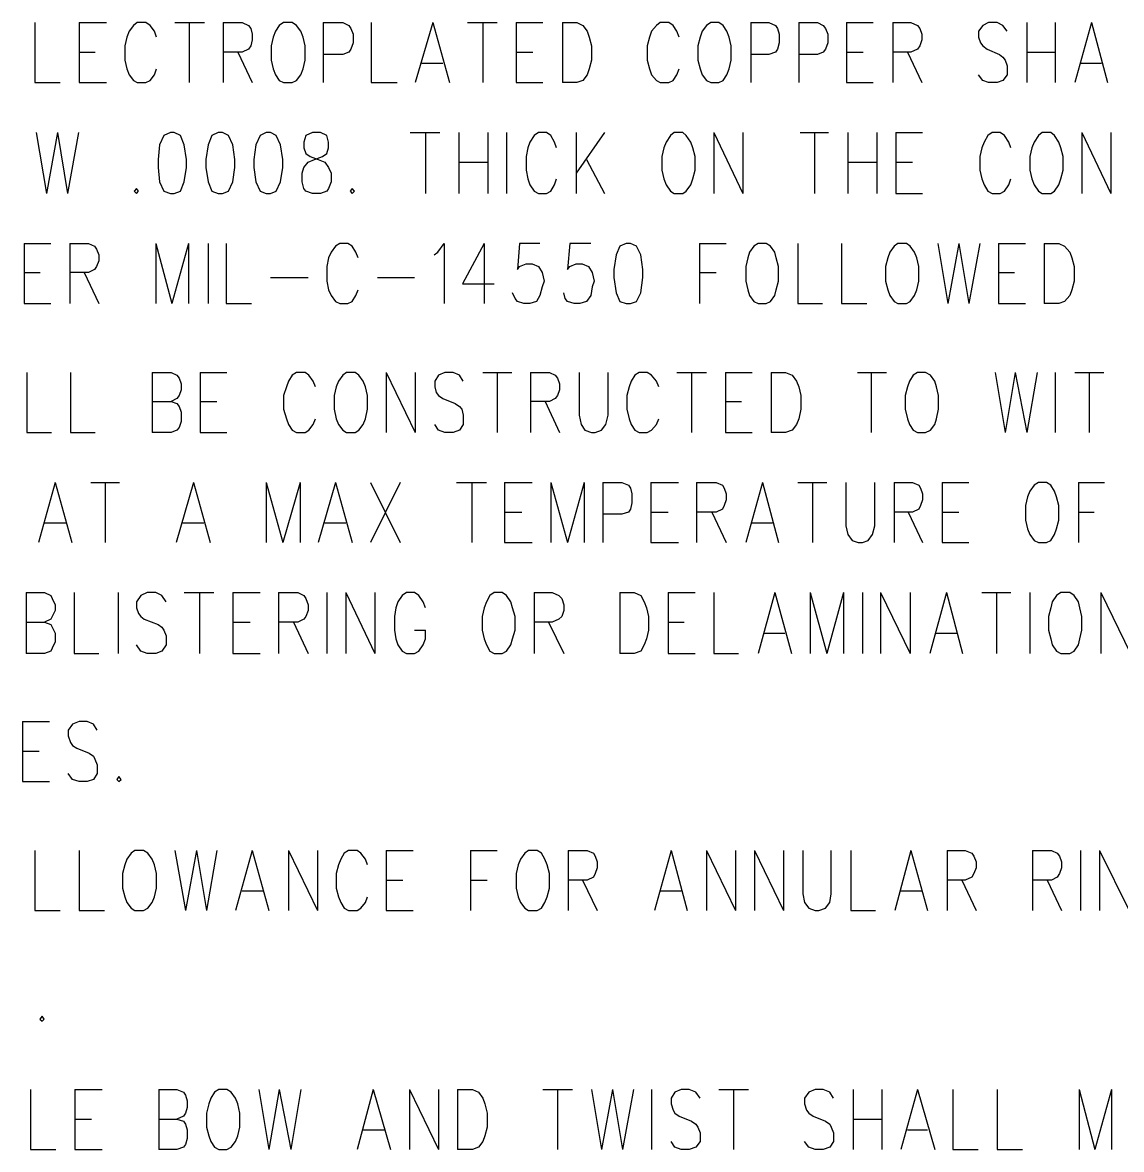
# Model space of a CAD drawing. Extents: x 0 to 19.9, y 0 to 15.
# Drawn here: x 16.245 to 17.738, y 9.985 to 11.516 of the extents above; entities that cross this region are included whole.
import ezdxf

# ---------------------------------------------------------------- set-up
doc = ezdxf.new("R2010")
doc.units = 0
doc.header["$MEASUREMENT"] = 0
doc.layers.add('10', color=7, linetype='CONTINUOUS')

msp = doc.modelspace()

# ---------------------------------------------------------------- linework, layer by layer
at = {"layer": '10'}
for points in [[(16.2623, 11.516), (16.2623, 11.4343), (16.2967, 11.4343)], [(16.3223, 11.516), (16.3223, 11.4343)], [(16.3223, 11.516), (16.3597, 11.516)], [(16.4276, 11.4963), (16.4247, 11.5042), (16.4188, 11.5121), (16.4129, 11.516), (16.4011, 11.516), (16.3961, 11.5121), (16.3902, 11.5042), (16.3873, 11.4963), (16.3843, 11.4845), (16.3843, 11.4648), (16.3873, 11.453), (16.3902, 11.4451), (16.3961, 11.4373), (16.4011, 11.4343), (16.4129, 11.4343), (16.4188, 11.4373), (16.4247, 11.4451), (16.4276, 11.453)], [(16.4522, 11.516), (16.4926, 11.516)], [(16.4719, 11.516), (16.4719, 11.4343)], [(16.5182, 11.516), (16.5182, 11.4343)], [(16.5182, 11.516), (16.5438, 11.516), (16.5526, 11.5121), (16.5556, 11.5081), (16.5576, 11.5003), (16.5576, 11.4924), (16.5556, 11.4845), (16.5526, 11.4796), (16.5438, 11.4757), (16.5182, 11.4757)], [(16.5999, 11.516), (16.594, 11.5121), (16.5891, 11.5042), (16.5861, 11.4963), (16.5831, 11.4845), (16.5831, 11.4648), (16.5861, 11.453), (16.5891, 11.4451), (16.594, 11.4373), (16.5999, 11.4343), (16.6117, 11.4343), (16.6176, 11.4373), (16.6235, 11.4451), (16.6265, 11.453), (16.6294, 11.4648), (16.6294, 11.4845), (16.6265, 11.4963), (16.6235, 11.5042), (16.6176, 11.5121), (16.6117, 11.516), (16.5999, 11.516)], [(16.654, 11.516), (16.654, 11.4343)], [(16.654, 11.516), (16.6806, 11.516), (16.6885, 11.5121), (16.6914, 11.5081), (16.6944, 11.5003), (16.6944, 11.4885), (16.6914, 11.4796), (16.6885, 11.4757), (16.6806, 11.4727), (16.654, 11.4727)], [(16.719, 11.516), (16.719, 11.4343), (16.7544, 11.4343)], [(16.8026, 11.516), (16.779, 11.4343)], [(16.8026, 11.516), (16.8253, 11.4343)], [(16.8499, 11.516), (16.8902, 11.516)], [(16.8705, 11.516), (16.8705, 11.4343)], [(16.9158, 11.516), (16.9158, 11.4343)], [(16.9158, 11.516), (16.9522, 11.516)], [(16.9788, 11.516), (16.9788, 11.4343)], [(16.9788, 11.516), (16.9985, 11.516), (17.0064, 11.5121), (17.0123, 11.5042), (17.0152, 11.4963), (17.0182, 11.4845), (17.0182, 11.4648), (17.0152, 11.453), (17.0123, 11.4451), (17.0064, 11.4373), (16.9985, 11.4343), (16.9788, 11.4343)], [(17.1373, 11.4963), (17.1343, 11.5042), (17.1294, 11.5121), (17.1235, 11.516), (17.1117, 11.516), (17.1068, 11.5121), (17.0999, 11.5042), (17.0969, 11.4963), (17.094, 11.4845), (17.094, 11.4648), (17.0969, 11.453), (17.0999, 11.4451), (17.1068, 11.4373), (17.1117, 11.4343), (17.1235, 11.4343), (17.1294, 11.4373), (17.1343, 11.4451), (17.1373, 11.453)], [(17.1806, 11.516), (17.1747, 11.5121), (17.1688, 11.5042), (17.1658, 11.4963), (17.1629, 11.4845), (17.1629, 11.4648), (17.1658, 11.453), (17.1688, 11.4451), (17.1747, 11.4373), (17.1806, 11.4343), (17.1914, 11.4343), (17.1973, 11.4373), (17.2022, 11.4451), (17.2052, 11.453), (17.2081, 11.4648), (17.2081, 11.4845), (17.2052, 11.4963), (17.2022, 11.5042), (17.1973, 11.5121), (17.1914, 11.516), (17.1806, 11.516)], [(17.2347, 11.516), (17.2347, 11.4343)], [(17.2347, 11.516), (17.2593, 11.516), (17.2682, 11.5121), (17.2711, 11.5081), (17.2731, 11.5003), (17.2731, 11.4885), (17.2711, 11.4796), (17.2682, 11.4757), (17.2593, 11.4727), (17.2347, 11.4727)], [(17.2997, 11.516), (17.2997, 11.4343)], [(17.2997, 11.516), (17.3253, 11.516), (17.3331, 11.5121), (17.3361, 11.5081), (17.3391, 11.5003), (17.3391, 11.4885), (17.3361, 11.4796), (17.3331, 11.4757), (17.3253, 11.4727), (17.2997, 11.4727)], [(17.3646, 11.516), (17.3646, 11.4343)], [(17.3646, 11.516), (17.4011, 11.516)], [(17.4276, 11.516), (17.4276, 11.4343)], [(17.4276, 11.516), (17.4522, 11.516), (17.4611, 11.5121), (17.4641, 11.5081), (17.467, 11.5003), (17.467, 11.4924), (17.4641, 11.4845), (17.4611, 11.4796), (17.4522, 11.4757), (17.4276, 11.4757)], [(17.5831, 11.5042), (17.5772, 11.5121), (17.5694, 11.516), (17.5576, 11.516), (17.5497, 11.5121), (17.5438, 11.5042), (17.5438, 11.4963), (17.5467, 11.4885), (17.5497, 11.4845), (17.5556, 11.4796), (17.5723, 11.4727), (17.5772, 11.4688), (17.5802, 11.4648), (17.5831, 11.457), (17.5831, 11.4451), (17.5772, 11.4373), (17.5694, 11.4343), (17.5576, 11.4343), (17.5497, 11.4373), (17.5438, 11.4451)], [(17.6097, 11.516), (17.6097, 11.4343)], [(17.6481, 11.516), (17.6481, 11.4343)], [(17.6973, 11.516), (17.6747, 11.4343)], [(17.6973, 11.516), (17.719, 11.4343)], [(16.3223, 11.4757), (16.344, 11.4757)], [(16.5379, 11.4757), (16.5576, 11.4343)], [(16.9158, 11.4757), (16.9385, 11.4757)], [(17.3646, 11.4757), (17.3873, 11.4757)], [(17.4473, 11.4757), (17.467, 11.4343)], [(17.6097, 11.4757), (17.6481, 11.4757)], [(16.7879, 11.4609), (16.8164, 11.4609)], [(17.6826, 11.4609), (17.7111, 11.4609)], [(16.3223, 11.4343), (16.3597, 11.4343)], [(16.9158, 11.4343), (16.9522, 11.4343)], [(17.3646, 11.4343), (17.4011, 11.4343)], [(16.2642, 11.3664), (16.278, 11.2837)], [(16.2928, 11.3664), (16.278, 11.2837)], [(16.2928, 11.3664), (16.3066, 11.2837)], [(16.3213, 11.3664), (16.3066, 11.2837)], [(16.4463, 11.3664), (16.4375, 11.3625), (16.4316, 11.3497), (16.4296, 11.33), (16.4296, 11.3192), (16.4316, 11.2995), (16.4375, 11.2867), (16.4463, 11.2837), (16.4513, 11.2837), (16.4601, 11.2867), (16.465, 11.2995), (16.468, 11.3192), (16.468, 11.33), (16.465, 11.3497), (16.4601, 11.3625), (16.4513, 11.3664), (16.4463, 11.3664)], [(16.5113, 11.3664), (16.5024, 11.3625), (16.4975, 11.3497), (16.4946, 11.33), (16.4946, 11.3192), (16.4975, 11.2995), (16.5024, 11.2867), (16.5113, 11.2837), (16.5172, 11.2837), (16.5251, 11.2867), (16.531, 11.2995), (16.5339, 11.3192), (16.5339, 11.33), (16.531, 11.3497), (16.5251, 11.3625), (16.5172, 11.3664), (16.5113, 11.3664)], [(16.5763, 11.3664), (16.5684, 11.3625), (16.5625, 11.3497), (16.5595, 11.33), (16.5595, 11.3192), (16.5625, 11.2995), (16.5684, 11.2867), (16.5763, 11.2837), (16.5822, 11.2837), (16.59, 11.2867), (16.5959, 11.2995), (16.5989, 11.3192), (16.5989, 11.33), (16.5959, 11.3497), (16.59, 11.3625), (16.5822, 11.3664), (16.5763, 11.3664)], [(16.6392, 11.3664), (16.6304, 11.3625), (16.6274, 11.3536), (16.6274, 11.3457), (16.6304, 11.3379), (16.6363, 11.3339), (16.6471, 11.33), (16.656, 11.3261), (16.6609, 11.3192), (16.6648, 11.3113), (16.6648, 11.2995), (16.6609, 11.2906), (16.6589, 11.2867), (16.6501, 11.2837), (16.6392, 11.2837), (16.6304, 11.2867), (16.6274, 11.2906), (16.6255, 11.2995), (16.6255, 11.3113), (16.6274, 11.3192), (16.6333, 11.3261), (16.6422, 11.33), (16.653, 11.3339), (16.6589, 11.3379), (16.6609, 11.3457), (16.6609, 11.3536), (16.6589, 11.3625), (16.6501, 11.3664), (16.6392, 11.3664)], [(16.7721, 11.3664), (16.8125, 11.3664)], [(16.7928, 11.3664), (16.7928, 11.2837)], [(16.8381, 11.3664), (16.8381, 11.2837)], [(16.8774, 11.3664), (16.8774, 11.2837)], [(16.903, 11.3664), (16.903, 11.2837)], [(16.9709, 11.3457), (16.968, 11.3536), (16.9631, 11.3625), (16.9572, 11.3664), (16.9463, 11.3664), (16.9404, 11.3625), (16.9345, 11.3536), (16.9316, 11.3457), (16.9296, 11.3339), (16.9296, 11.3152), (16.9316, 11.3034), (16.9345, 11.2955), (16.9404, 11.2867), (16.9463, 11.2837), (16.9572, 11.2837), (16.9631, 11.2867), (16.968, 11.2955), (16.9709, 11.3034)], [(16.9975, 11.3664), (16.9975, 11.2837)], [(17.0359, 11.3664), (16.9975, 11.3113)], [(17.1304, 11.3664), (17.1255, 11.3625), (17.1196, 11.3536), (17.1166, 11.3457), (17.1137, 11.3339), (17.1137, 11.3152), (17.1166, 11.3034), (17.1196, 11.2955), (17.1255, 11.2867), (17.1304, 11.2837), (17.1422, 11.2837), (17.1471, 11.2867), (17.153, 11.2955), (17.156, 11.3034), (17.1589, 11.3152), (17.1589, 11.3339), (17.156, 11.3457), (17.153, 11.3536), (17.1471, 11.3625), (17.1422, 11.3664), (17.1304, 11.3664)], [(17.1845, 11.3664), (17.1845, 11.2837)], [(17.1845, 11.3664), (17.2239, 11.2837)], [(17.2239, 11.3664), (17.2239, 11.2837)], [(17.3016, 11.3664), (17.34, 11.3664)], [(17.3213, 11.3664), (17.3213, 11.2837)], [(17.3666, 11.3664), (17.3666, 11.2837)], [(17.406, 11.3664), (17.406, 11.2837)], [(17.4316, 11.3664), (17.4316, 11.2837)], [(17.4316, 11.3664), (17.468, 11.3664)], [(17.5881, 11.3457), (17.5851, 11.3536), (17.5792, 11.3625), (17.5733, 11.3664), (17.5625, 11.3664), (17.5566, 11.3625), (17.5516, 11.3536), (17.5487, 11.3457), (17.5457, 11.3339), (17.5457, 11.3152), (17.5487, 11.3034), (17.5516, 11.2955), (17.5566, 11.2867), (17.5625, 11.2837), (17.5733, 11.2837), (17.5792, 11.2867), (17.5851, 11.2955), (17.5881, 11.3034)], [(17.6304, 11.3664), (17.6255, 11.3625), (17.6196, 11.3536), (17.6166, 11.3457), (17.6137, 11.3339), (17.6137, 11.3152), (17.6166, 11.3034), (17.6196, 11.2955), (17.6255, 11.2867), (17.6304, 11.2837), (17.6422, 11.2837), (17.6471, 11.2867), (17.653, 11.2955), (17.656, 11.3034), (17.6589, 11.3152), (17.6589, 11.3339), (17.656, 11.3457), (17.653, 11.3536), (17.6471, 11.3625), (17.6422, 11.3664), (17.6304, 11.3664)], [(17.6845, 11.3664), (17.6845, 11.2837)], [(17.6845, 11.3664), (17.7239, 11.2837)], [(17.7239, 11.3664), (17.7239, 11.2837)], [(16.8381, 11.3261), (16.8774, 11.3261)], [(17.0113, 11.33), (17.0359, 11.2837)], [(17.3666, 11.3261), (17.406, 11.3261)], [(17.4316, 11.3261), (17.4542, 11.3261)], [(16.4001, 11.2906), (16.3971, 11.2867), (16.4001, 11.2837), (16.403, 11.2867), (16.4001, 11.2906)], [(16.6934, 11.2906), (16.6904, 11.2867), (16.6934, 11.2837), (16.6963, 11.2867), (16.6934, 11.2906)], [(17.4316, 11.2837), (17.468, 11.2837)], [(16.2475, 11.2158), (16.2475, 11.1341)], [(16.2475, 11.2158), (16.2839, 11.2158)], [(16.3095, 11.2158), (16.3095, 11.1341)], [(16.3095, 11.2158), (16.3351, 11.2158), (16.343, 11.2119), (16.3459, 11.2079), (16.3489, 11.2001), (16.3489, 11.1922), (16.3459, 11.1843), (16.343, 11.1804), (16.3351, 11.1764), (16.3095, 11.1764)], [(16.4266, 11.2158), (16.4266, 11.1341)], [(16.4266, 11.2158), (16.4483, 11.1341)], [(16.4709, 11.2158), (16.4483, 11.1341)], [(16.4709, 11.2158), (16.4709, 11.1341)], [(16.4975, 11.2158), (16.4975, 11.1341)], [(16.5221, 11.2158), (16.5221, 11.1341), (16.5566, 11.1341)], [(16.7013, 11.1961), (16.6983, 11.204), (16.6934, 11.2119), (16.6875, 11.2158), (16.6766, 11.2158), (16.6707, 11.2119), (16.6648, 11.204), (16.6609, 11.1961), (16.6589, 11.1843), (16.6589, 11.1646), (16.6609, 11.1528), (16.6648, 11.1449), (16.6707, 11.1371), (16.6766, 11.1341), (16.6875, 11.1341), (16.6934, 11.1371), (16.6983, 11.1449), (16.7013, 11.1528)], [(16.8046, 11.2001), (16.8095, 11.204), (16.8184, 11.2158), (16.8184, 11.1341)], [(16.8725, 11.2158), (16.843, 11.1607), (16.8863, 11.1607)], [(16.8725, 11.2158), (16.8725, 11.1341)], [(16.9483, 11.2158), (16.9207, 11.2158), (16.9178, 11.1804), (16.9207, 11.1843), (16.9296, 11.1883), (16.9375, 11.1883), (16.9463, 11.1843), (16.9513, 11.1764), (16.9542, 11.1646), (16.9513, 11.1568), (16.9483, 11.1449), (16.9434, 11.1371), (16.9345, 11.1341), (16.9266, 11.1341), (16.9178, 11.1371), (16.9148, 11.141), (16.9109, 11.1489)], [(17.0172, 11.2158), (16.9887, 11.2158), (16.9857, 11.1804), (16.9887, 11.1843), (16.9975, 11.1883), (17.0054, 11.1883), (17.0142, 11.1843), (17.0192, 11.1764), (17.0221, 11.1646), (17.0192, 11.1568), (17.0172, 11.1449), (17.0113, 11.1371), (17.0024, 11.1341), (16.9946, 11.1341), (16.9857, 11.1371), (16.9827, 11.141), (16.9808, 11.1489)], [(17.0654, 11.2158), (17.0566, 11.2119), (17.0516, 11.2001), (17.0487, 11.1804), (17.0487, 11.1696), (17.0516, 11.1489), (17.0566, 11.1371), (17.0654, 11.1341), (17.0713, 11.1341), (17.0792, 11.1371), (17.0851, 11.1489), (17.0881, 11.1696), (17.0881, 11.1804), (17.0851, 11.2001), (17.0792, 11.2119), (17.0713, 11.2158), (17.0654, 11.2158)], [(17.1648, 11.2158), (17.1648, 11.1341)], [(17.1648, 11.2158), (17.2013, 11.2158)], [(17.2446, 11.2158), (17.2387, 11.2119), (17.2327, 11.204), (17.2308, 11.1961), (17.2278, 11.1843), (17.2278, 11.1646), (17.2308, 11.1528), (17.2327, 11.1449), (17.2387, 11.1371), (17.2446, 11.1341), (17.2554, 11.1341), (17.2613, 11.1371), (17.2672, 11.1449), (17.2692, 11.1528), (17.2721, 11.1646), (17.2721, 11.1843), (17.2692, 11.1961), (17.2672, 11.204), (17.2613, 11.2119), (17.2554, 11.2158), (17.2446, 11.2158)], [(17.2987, 11.2158), (17.2987, 11.1341), (17.3322, 11.1341)], [(17.3577, 11.2158), (17.3577, 11.1341), (17.3922, 11.1341)], [(17.4345, 11.2158), (17.4296, 11.2119), (17.4237, 11.204), (17.4207, 11.1961), (17.4178, 11.1843), (17.4178, 11.1646), (17.4207, 11.1528), (17.4237, 11.1449), (17.4296, 11.1371), (17.4345, 11.1341), (17.4463, 11.1341), (17.4513, 11.1371), (17.4572, 11.1449), (17.4601, 11.1528), (17.4631, 11.1646), (17.4631, 11.1843), (17.4601, 11.1961), (17.4572, 11.204), (17.4513, 11.2119), (17.4463, 11.2158), (17.4345, 11.2158)], [(17.4887, 11.2158), (17.5024, 11.1341)], [(17.5172, 11.2158), (17.5024, 11.1341)], [(17.5172, 11.2158), (17.531, 11.1341)], [(17.5457, 11.2158), (17.531, 11.1341)], [(17.5713, 11.2158), (17.5713, 11.1341)], [(17.5713, 11.2158), (17.6077, 11.2158)], [(17.6333, 11.2158), (17.6333, 11.1341)], [(17.6333, 11.2158), (17.653, 11.2158), (17.6609, 11.2119), (17.6678, 11.204), (17.6707, 11.1961), (17.6737, 11.1843), (17.6737, 11.1646), (17.6707, 11.1528), (17.6678, 11.1449), (17.6609, 11.1371), (17.653, 11.1341), (17.6333, 11.1341)], [(16.2475, 11.1764), (16.2692, 11.1764)], [(16.3292, 11.1764), (16.3489, 11.1341)], [(16.5822, 11.1696), (16.6333, 11.1696)], [(16.7278, 11.1696), (16.778, 11.1696)], [(17.1648, 11.1764), (17.1875, 11.1764)], [(17.5713, 11.1764), (17.593, 11.1764)], [(16.2475, 11.1341), (16.2839, 11.1341)], [(17.5713, 11.1341), (17.6077, 11.1341)], [(16.2514, 11.0406), (16.2514, 10.9589), (16.2849, 10.9589)], [(16.3105, 11.0406), (16.3105, 10.9589), (16.344, 10.9589)], [(16.4217, 11.0406), (16.4217, 10.9589)], [(16.4217, 11.0406), (16.4473, 11.0406), (16.4552, 11.0367), (16.4581, 11.0327), (16.4611, 11.0249), (16.4611, 11.017), (16.4581, 11.0091), (16.4552, 11.0052), (16.4473, 11.0012)], [(16.4867, 11.0406), (16.4867, 10.9589)], [(16.4867, 11.0406), (16.5231, 11.0406)], [(16.6432, 11.0209), (16.6402, 11.0288), (16.6343, 11.0367), (16.6294, 11.0406), (16.6176, 11.0406), (16.6117, 11.0367), (16.6067, 11.0288), (16.6038, 11.0209), (16.5999, 11.0091), (16.5999, 10.9904), (16.6038, 10.9776), (16.6067, 10.9698), (16.6117, 10.9619), (16.6176, 10.9589), (16.6294, 10.9589), (16.6343, 10.9619), (16.6402, 10.9698), (16.6432, 10.9776)], [(16.6855, 11.0406), (16.6806, 11.0367), (16.6747, 11.0288), (16.6717, 11.0209), (16.6688, 11.0091), (16.6688, 10.9904), (16.6717, 10.9776), (16.6747, 10.9698), (16.6806, 10.9619), (16.6855, 10.9589), (16.6973, 10.9589), (16.7022, 10.9619), (16.7081, 10.9698), (16.7111, 10.9776), (16.714, 10.9904), (16.714, 11.0091), (16.7111, 11.0209), (16.7081, 11.0288), (16.7022, 11.0367), (16.6973, 11.0406), (16.6855, 11.0406)], [(16.7396, 11.0406), (16.7396, 10.9589)], [(16.7396, 11.0406), (16.779, 10.9589)], [(16.779, 11.0406), (16.779, 10.9589)], [(16.844, 11.0288), (16.839, 11.0367), (16.8302, 11.0406), (16.8193, 11.0406), (16.8105, 11.0367), (16.8056, 11.0288), (16.8056, 11.0209), (16.8075, 11.0131), (16.8105, 11.0091), (16.8164, 11.0052), (16.8331, 10.9983), (16.839, 10.9944), (16.842, 10.9904), (16.8439, 10.9825), (16.8439, 10.9698), (16.839, 10.9619), (16.8302, 10.9589), (16.8193, 10.9589), (16.8105, 10.9619), (16.8056, 10.9698)], [(16.8705, 11.0406), (16.9099, 11.0406)], [(16.8902, 11.0406), (16.8902, 10.9589)], [(16.9355, 11.0406), (16.9355, 10.9589)], [(16.9355, 11.0406), (16.9611, 11.0406), (16.9689, 11.0367), (16.9719, 11.0327), (16.9749, 11.0249), (16.9749, 11.017), (16.9719, 11.0091), (16.9689, 11.0052), (16.9611, 11.0012), (16.9355, 11.0012)], [(17.0014, 11.0406), (17.0014, 10.9825), (17.0044, 10.9698), (17.0093, 10.9619), (17.0182, 10.9589), (17.0231, 10.9589), (17.0319, 10.9619), (17.0378, 10.9698), (17.0408, 10.9825), (17.0408, 11.0406)], [(17.1097, 11.0209), (17.1067, 11.0288), (17.0999, 11.0367), (17.0939, 11.0406), (17.0831, 11.0406), (17.0772, 11.0367), (17.0723, 11.0288), (17.0693, 11.0209), (17.0664, 11.0091), (17.0664, 10.9904), (17.0693, 10.9776), (17.0723, 10.9698), (17.0772, 10.9619), (17.0831, 10.9589), (17.0939, 10.9589), (17.0999, 10.9619), (17.1067, 10.9698), (17.1097, 10.9776)], [(17.1343, 11.0406), (17.1747, 11.0406)], [(17.154, 11.0406), (17.154, 10.9589)], [(17.2002, 11.0406), (17.2002, 10.9589)], [(17.2002, 11.0406), (17.2367, 11.0406)], [(17.2623, 11.0406), (17.2623, 10.9589)], [(17.2623, 11.0406), (17.2819, 11.0406), (17.2908, 11.0367), (17.2967, 11.0288), (17.2997, 11.0209), (17.3026, 11.0091), (17.3026, 10.9904), (17.2997, 10.9776), (17.2967, 10.9698), (17.2908, 10.9619), (17.2819, 10.9589), (17.2623, 10.9589)], [(17.3794, 11.0406), (17.4188, 11.0406)], [(17.3981, 11.0406), (17.3981, 10.9589)], [(17.4611, 11.0406), (17.4552, 11.0367), (17.4502, 11.0288), (17.4473, 11.0209), (17.4443, 11.0091), (17.4443, 10.9904), (17.4473, 10.9776), (17.4502, 10.9698), (17.4552, 10.9619), (17.4611, 10.9589), (17.4719, 10.9589), (17.4788, 10.9619), (17.4847, 10.9698), (17.4867, 10.9776), (17.4896, 10.9904), (17.4896, 11.0091), (17.4867, 11.0209), (17.4847, 11.0288), (17.4788, 11.0367), (17.4719, 11.0406), (17.4611, 11.0406)], [(17.5664, 11.0406), (17.5802, 10.9589)], [(17.5939, 11.0406), (17.5802, 10.9589)], [(17.5939, 11.0406), (17.6097, 10.9589)], [(17.6235, 11.0406), (17.6097, 10.9589)], [(17.6481, 11.0406), (17.6481, 10.9589)], [(17.6747, 11.0406), (17.714, 11.0406)], [(17.6943, 11.0406), (17.6943, 10.9589)], [(16.4217, 11.0012), (16.4473, 11.0012), (16.4552, 10.9983), (16.4581, 10.9944), (16.4611, 10.9865), (16.4611, 10.9737), (16.4581, 10.9658), (16.4552, 10.9619), (16.4473, 10.9589), (16.4217, 10.9589)], [(16.4867, 11.0012), (16.5093, 11.0012)], [(16.9552, 11.0012), (16.9749, 10.9589)], [(17.2002, 11.0012), (17.2219, 11.0012)], [(16.4867, 10.9589), (16.5231, 10.9589)], [(17.2002, 10.9589), (17.2367, 10.9589)], [(16.2898, 10.891), (16.2672, 10.8093)], [(16.2898, 10.891), (16.3125, 10.8093)], [(16.3381, 10.891), (16.3774, 10.891)], [(16.3577, 10.891), (16.3577, 10.8093)], [(16.4778, 10.891), (16.4542, 10.8093)], [(16.4778, 10.891), (16.5005, 10.8093)], [(16.5762, 10.891), (16.5762, 10.8093)], [(16.5762, 10.891), (16.5989, 10.8093)], [(16.6225, 10.891), (16.5989, 10.8093)], [(16.6225, 10.891), (16.6225, 10.8093)], [(16.6707, 10.891), (16.6471, 10.8093)], [(16.6707, 10.891), (16.6934, 10.8093)], [(16.718, 10.891), (16.7583, 10.8093)], [(16.7583, 10.891), (16.718, 10.8093)], [(16.8351, 10.891), (16.8755, 10.891)], [(16.8558, 10.891), (16.8558, 10.8093)], [(16.9001, 10.891), (16.9001, 10.8093)], [(16.9001, 10.891), (16.9375, 10.891)], [(16.9631, 10.891), (16.9631, 10.8093)], [(16.9631, 10.891), (16.9857, 10.8093)], [(17.0083, 10.891), (16.9857, 10.8093)], [(17.0083, 10.891), (17.0083, 10.8093)], [(17.0339, 10.891), (17.0339, 10.8093)], [(17.0339, 10.891), (17.0595, 10.891), (17.0684, 10.8871), (17.0713, 10.8831), (17.0733, 10.8753), (17.0733, 10.8635), (17.0713, 10.8546), (17.0684, 10.8507), (17.0595, 10.8477), (17.0339, 10.8477)], [(17.0989, 10.891), (17.0989, 10.8093)], [(17.0989, 10.891), (17.1363, 10.891)], [(17.1609, 10.891), (17.1609, 10.8093)], [(17.1609, 10.891), (17.1875, 10.891), (17.1963, 10.8871), (17.1983, 10.8831), (17.2012, 10.8753), (17.2012, 10.8674), (17.1983, 10.8595), (17.1963, 10.8546), (17.1875, 10.8507), (17.1609, 10.8507)], [(17.2505, 10.891), (17.2278, 10.8093)], [(17.2505, 10.891), (17.2721, 10.8093)], [(17.2987, 10.891), (17.3381, 10.891)], [(17.3184, 10.891), (17.3184, 10.8093)], [(17.3636, 10.891), (17.3636, 10.832), (17.3666, 10.8201), (17.3725, 10.8123), (17.3804, 10.8093), (17.3863, 10.8093), (17.3942, 10.8123), (17.4001, 10.8201), (17.403, 10.832), (17.403, 10.891)], [(17.4296, 10.891), (17.4296, 10.8093)], [(17.4296, 10.891), (17.4542, 10.891), (17.4631, 10.8871), (17.465, 10.8831), (17.468, 10.8753), (17.468, 10.8674), (17.465, 10.8595), (17.4631, 10.8546), (17.4542, 10.8507), (17.4296, 10.8507)], [(17.4946, 10.891), (17.4946, 10.8093)], [(17.4946, 10.891), (17.531, 10.891)], [(17.6255, 10.891), (17.6196, 10.8871), (17.6136, 10.8792), (17.6107, 10.8713), (17.6077, 10.8595), (17.6077, 10.8398), (17.6107, 10.828), (17.6136, 10.8201), (17.6196, 10.8123), (17.6255, 10.8093), (17.6363, 10.8093), (17.6422, 10.8123), (17.6471, 10.8201), (17.6501, 10.828), (17.653, 10.8398), (17.653, 10.8595), (17.6501, 10.8713), (17.6471, 10.8792), (17.6422, 10.8871), (17.6363, 10.891), (17.6255, 10.891)], [(17.6796, 10.891), (17.6796, 10.8093)], [(17.6796, 10.891), (17.715, 10.891)], [(16.9001, 10.8507), (16.9237, 10.8507)], [(17.0989, 10.8507), (17.1225, 10.8507)], [(17.1816, 10.8507), (17.2012, 10.8093)], [(17.4483, 10.8507), (17.468, 10.8093)], [(17.4946, 10.8507), (17.5172, 10.8507)], [(17.6796, 10.8507), (17.7012, 10.8507)], [(16.2751, 10.8359), (16.3046, 10.8359)], [(16.4631, 10.8359), (16.4916, 10.8359)], [(16.656, 10.8359), (16.6845, 10.8359)], [(17.2357, 10.8359), (17.2642, 10.8359)], [(16.9001, 10.8093), (16.9375, 10.8093)], [(17.0989, 10.8093), (17.1363, 10.8093)], [(17.4946, 10.8093), (17.531, 10.8093)], [(16.2505, 10.7414), (16.2505, 10.6587)], [(16.2505, 10.7414), (16.2751, 10.7414), (16.2839, 10.7375), (16.2859, 10.7335), (16.2898, 10.7247), (16.2898, 10.7168), (16.2859, 10.7089), (16.2839, 10.705), (16.2751, 10.7011)], [(16.3154, 10.7414), (16.3154, 10.6587), (16.3489, 10.6587)], [(16.3755, 10.7414), (16.3755, 10.6587)], [(16.4404, 10.7286), (16.4345, 10.7375), (16.4266, 10.7414), (16.4148, 10.7414), (16.406, 10.7375), (16.4001, 10.7286), (16.4001, 10.7207), (16.403, 10.7129), (16.406, 10.7089), (16.4109, 10.705), (16.4296, 10.6981), (16.4345, 10.6942), (16.4375, 10.6902), (16.4404, 10.6824), (16.4404, 10.6705), (16.4345, 10.6617), (16.4266, 10.6587), (16.4148, 10.6587), (16.406, 10.6617), (16.4001, 10.6705)], [(16.465, 10.7414), (16.5054, 10.7414)], [(16.4857, 10.7414), (16.4857, 10.6587)], [(16.531, 10.7414), (16.531, 10.6587)], [(16.531, 10.7414), (16.5684, 10.7414)], [(16.593, 10.7414), (16.593, 10.6587)], [(16.593, 10.7414), (16.6196, 10.7414), (16.6274, 10.7375), (16.6304, 10.7335), (16.6333, 10.7247), (16.6333, 10.7168), (16.6304, 10.7089), (16.6274, 10.705), (16.6196, 10.7011), (16.593, 10.7011)], [(16.6589, 10.7414), (16.6589, 10.6587)], [(16.6845, 10.7414), (16.6845, 10.6587)], [(16.6845, 10.7414), (16.7239, 10.6587)], [(16.7239, 10.7414), (16.7239, 10.6587)], [(16.7928, 10.7207), (16.7898, 10.7286), (16.7839, 10.7375), (16.778, 10.7414), (16.7672, 10.7414), (16.7613, 10.7375), (16.7554, 10.7286), (16.7524, 10.7207), (16.7505, 10.7089), (16.7505, 10.6902), (16.7524, 10.6784), (16.7554, 10.6705), (16.7613, 10.6617), (16.7672, 10.6587), (16.778, 10.6587), (16.7839, 10.6617), (16.7898, 10.6705), (16.7928, 10.6784), (16.7928, 10.6902)], [(16.8863, 10.7414), (16.8804, 10.7375), (16.8755, 10.7286), (16.8725, 10.7207), (16.8696, 10.7089), (16.8696, 10.6902), (16.8725, 10.6784), (16.8755, 10.6705), (16.8804, 10.6617), (16.8863, 10.6587), (16.8971, 10.6587), (16.903, 10.6617), (16.9089, 10.6705), (16.9109, 10.6784), (16.9148, 10.6902), (16.9148, 10.7089), (16.9109, 10.7207), (16.9089, 10.7286), (16.903, 10.7375), (16.8971, 10.7414), (16.8863, 10.7414)], [(16.9404, 10.7414), (16.9404, 10.6587)], [(16.9404, 10.7414), (16.965, 10.7414), (16.9739, 10.7375), (16.9778, 10.7335), (16.9808, 10.7247), (16.9808, 10.7168), (16.9778, 10.7089), (16.9739, 10.705), (16.965, 10.7011), (16.9404, 10.7011)], [(17.0566, 10.7414), (17.0566, 10.6587)], [(17.0566, 10.7414), (17.0762, 10.7414), (17.0851, 10.7375), (17.09, 10.7286), (17.093, 10.7207), (17.0959, 10.7089), (17.0959, 10.6902), (17.093, 10.6784), (17.09, 10.6705), (17.0851, 10.6617), (17.0762, 10.6587), (17.0566, 10.6587)], [(17.1225, 10.7414), (17.1225, 10.6587)], [(17.1225, 10.7414), (17.1589, 10.7414)], [(17.1845, 10.7414), (17.1845, 10.6587), (17.218, 10.6587)], [(17.2672, 10.7414), (17.2446, 10.6587)], [(17.2672, 10.7414), (17.2898, 10.6587)], [(17.3154, 10.7414), (17.3154, 10.6587)], [(17.3154, 10.7414), (17.3381, 10.6587)], [(17.3607, 10.7414), (17.3381, 10.6587)], [(17.3607, 10.7414), (17.3607, 10.6587)], [(17.3863, 10.7414), (17.3863, 10.6587)], [(17.4109, 10.7414), (17.4109, 10.6587)], [(17.4109, 10.7414), (17.4512, 10.6587)], [(17.4512, 10.7414), (17.4512, 10.6587)], [(17.5005, 10.7414), (17.4778, 10.6587)], [(17.5005, 10.7414), (17.5221, 10.6587)], [(17.5487, 10.7414), (17.5881, 10.7414)], [(17.5684, 10.7414), (17.5684, 10.6587)], [(17.6136, 10.7414), (17.6136, 10.6587)], [(17.656, 10.7414), (17.6501, 10.7375), (17.6442, 10.7286), (17.6422, 10.7207), (17.6392, 10.7089), (17.6392, 10.6902), (17.6422, 10.6784), (17.6442, 10.6705), (17.6501, 10.6617), (17.656, 10.6587), (17.6678, 10.6587), (17.6737, 10.6617), (17.6796, 10.6705), (17.6816, 10.6784), (17.6845, 10.6902), (17.6845, 10.7089), (17.6816, 10.7207), (17.6796, 10.7286), (17.6737, 10.7375), (17.6678, 10.7414), (17.656, 10.7414)], [(17.7101, 10.7414), (17.7101, 10.6587)], [(17.7101, 10.7414), (17.7505, 10.6587)], [(16.2505, 10.7011), (16.2751, 10.7011), (16.2839, 10.6981), (16.2859, 10.6942), (16.2898, 10.6863), (16.2898, 10.6745), (16.2859, 10.6656), (16.2839, 10.6617), (16.2751, 10.6587), (16.2505, 10.6587)], [(16.531, 10.7011), (16.5546, 10.7011)], [(16.6136, 10.7011), (16.6333, 10.6587)], [(16.778, 10.6902), (16.7928, 10.6902)], [(16.9601, 10.7011), (16.9808, 10.6587)], [(17.1225, 10.7011), (17.1442, 10.7011)], [(17.2524, 10.6863), (17.281, 10.6863)], [(17.4857, 10.6863), (17.5142, 10.6863)], [(16.531, 10.6587), (16.5684, 10.6587)], [(17.1225, 10.6587), (17.1589, 10.6587)], [(16.2455, 10.5662), (16.2455, 10.4845)], [(16.2455, 10.5662), (16.2819, 10.5662)], [(16.3469, 10.5544), (16.3419, 10.5623), (16.3331, 10.5662), (16.3223, 10.5662), (16.3134, 10.5623), (16.3075, 10.5544), (16.3075, 10.5465), (16.3105, 10.5377), (16.3134, 10.5337), (16.3193, 10.5298), (16.336, 10.5229), (16.3419, 10.519), (16.3439, 10.515), (16.3469, 10.5071), (16.3469, 10.4953), (16.3419, 10.4875), (16.3331, 10.4845), (16.3223, 10.4845), (16.3134, 10.4875), (16.3075, 10.4953)], [(16.2455, 10.5259), (16.2681, 10.5259)], [(16.3764, 10.4914), (16.3734, 10.4875), (16.3764, 10.4845), (16.3794, 10.4875), (16.3764, 10.4914)], [(16.2455, 10.4845), (16.2819, 10.4845)], [(16.2622, 10.391), (16.2622, 10.3093), (16.2967, 10.3093)], [(16.3223, 10.391), (16.3223, 10.3093), (16.3567, 10.3093)], [(16.3981, 10.391), (16.3931, 10.3871), (16.3872, 10.3792), (16.3843, 10.3713), (16.3813, 10.3595), (16.3813, 10.3398), (16.3843, 10.328), (16.3872, 10.3201), (16.3931, 10.3123), (16.3981, 10.3093), (16.4099, 10.3093), (16.4158, 10.3123), (16.4217, 10.3201), (16.4246, 10.328), (16.4276, 10.3398), (16.4276, 10.3595), (16.4246, 10.3713), (16.4217, 10.3792), (16.4158, 10.3871), (16.4099, 10.391), (16.3981, 10.391)], [(16.4522, 10.391), (16.467, 10.3093)], [(16.4817, 10.391), (16.467, 10.3093)], [(16.4817, 10.391), (16.4955, 10.3093)], [(16.5093, 10.391), (16.4955, 10.3093)], [(16.5575, 10.391), (16.5349, 10.3093)], [(16.5575, 10.391), (16.5801, 10.3093)], [(16.6067, 10.391), (16.6067, 10.3093)], [(16.6067, 10.391), (16.6461, 10.3093)], [(16.6461, 10.391), (16.6461, 10.3093)], [(16.714, 10.3713), (16.7111, 10.3792), (16.7051, 10.3871), (16.7002, 10.391), (16.6884, 10.391), (16.6825, 10.3871), (16.6776, 10.3792), (16.6746, 10.3713), (16.6717, 10.3595), (16.6717, 10.3398), (16.6746, 10.328), (16.6776, 10.3201), (16.6825, 10.3123), (16.6884, 10.3093), (16.7002, 10.3093), (16.7051, 10.3123), (16.7111, 10.3201), (16.714, 10.328)], [(16.7396, 10.391), (16.7396, 10.3093)], [(16.7396, 10.391), (16.776, 10.391)], [(16.8538, 10.391), (16.8538, 10.3093)], [(16.8538, 10.391), (16.8902, 10.391)], [(16.9325, 10.391), (16.9276, 10.3871), (16.9217, 10.3792), (16.9187, 10.3713), (16.9158, 10.3595), (16.9158, 10.3398), (16.9187, 10.328), (16.9217, 10.3201), (16.9276, 10.3123), (16.9325, 10.3093), (16.9443, 10.3093), (16.9502, 10.3123), (16.9551, 10.3201), (16.9581, 10.328), (16.9611, 10.3398), (16.9611, 10.3595), (16.9581, 10.3713), (16.9551, 10.3792), (16.9502, 10.3871), (16.9443, 10.391), (16.9325, 10.391)], [(16.9866, 10.391), (16.9866, 10.3093)], [(16.9866, 10.391), (17.0122, 10.391), (17.0211, 10.3871), (17.0231, 10.3831), (17.026, 10.3753), (17.026, 10.3674), (17.0231, 10.3595), (17.0211, 10.3546), (17.0122, 10.3507), (16.9866, 10.3507)], [(17.1264, 10.391), (17.1038, 10.3093)], [(17.1264, 10.391), (17.1481, 10.3093)], [(17.1746, 10.391), (17.1746, 10.3093)], [(17.1746, 10.391), (17.214, 10.3093)], [(17.214, 10.391), (17.214, 10.3093)], [(17.2396, 10.391), (17.2396, 10.3093)], [(17.2396, 10.391), (17.279, 10.3093)], [(17.279, 10.391), (17.279, 10.3093)], [(17.3055, 10.391), (17.3055, 10.332), (17.3075, 10.3201), (17.3134, 10.3123), (17.3223, 10.3093), (17.3272, 10.3093), (17.3361, 10.3123), (17.342, 10.3201), (17.3439, 10.332), (17.3439, 10.391)], [(17.3705, 10.391), (17.3705, 10.3093), (17.404, 10.3093)], [(17.4522, 10.391), (17.4305, 10.3093)], [(17.4522, 10.391), (17.4748, 10.3093)], [(17.5014, 10.391), (17.5014, 10.3093)], [(17.5014, 10.391), (17.526, 10.391), (17.5349, 10.3871), (17.5378, 10.3831), (17.5408, 10.3753), (17.5408, 10.3674), (17.5378, 10.3595), (17.5349, 10.3546), (17.526, 10.3507), (17.5014, 10.3507)], [(17.6175, 10.391), (17.6175, 10.3093)], [(17.6175, 10.391), (17.6431, 10.391), (17.651, 10.3871), (17.654, 10.3831), (17.6569, 10.3753), (17.6569, 10.3674), (17.654, 10.3595), (17.651, 10.3546), (17.6431, 10.3507), (17.6175, 10.3507)], [(17.6825, 10.391), (17.6825, 10.3093)], [(17.7081, 10.391), (17.7081, 10.3093)], [(17.7081, 10.391), (17.7485, 10.3093)], [(16.7396, 10.3507), (16.7622, 10.3507)], [(16.8538, 10.3507), (16.8764, 10.3507)], [(17.0063, 10.3507), (17.026, 10.3093)], [(17.5211, 10.3507), (17.5408, 10.3093)], [(17.6372, 10.3507), (17.6569, 10.3093)], [(16.5437, 10.3359), (16.5723, 10.3359)], [(17.1116, 10.3359), (17.1402, 10.3359)], [(17.4384, 10.3359), (17.467, 10.3359)], [(16.7396, 10.3093), (16.776, 10.3093)], [(16.2721, 10.1656), (16.2691, 10.1617), (16.2721, 10.1587), (16.275, 10.1617), (16.2721, 10.1656)], [(16.2563, 10.0662), (16.2563, 9.9845), (16.2908, 9.9845)], [(16.3164, 10.0662), (16.3164, 9.9845)], [(16.3164, 10.0662), (16.3538, 10.0662)], [(16.4305, 10.0662), (16.4305, 9.9845)], [(16.4305, 10.0662), (16.4552, 10.0662), (16.464, 10.0623), (16.467, 10.0583), (16.4689, 10.0505), (16.4689, 10.0416), (16.467, 10.0337), (16.464, 10.0298), (16.4552, 10.0259)], [(16.5122, 10.0662), (16.5063, 10.0623), (16.5014, 10.0544), (16.4985, 10.0465), (16.4955, 10.0337), (16.4955, 10.015), (16.4985, 10.0032), (16.5014, 9.9953), (16.5063, 9.9875), (16.5122, 9.9845), (16.5231, 9.9845), (16.529, 9.9875), (16.5349, 9.9953), (16.5378, 10.0032), (16.5408, 10.015), (16.5408, 10.0337), (16.5378, 10.0465), (16.5349, 10.0544), (16.529, 10.0623), (16.5231, 10.0662), (16.5122, 10.0662)], [(16.5664, 10.0662), (16.5802, 9.9845)], [(16.5939, 10.0662), (16.5802, 9.9845)], [(16.5939, 10.0662), (16.6097, 9.9845)], [(16.6235, 10.0662), (16.6097, 9.9845)], [(16.7219, 10.0662), (16.7002, 9.9845)], [(16.7219, 10.0662), (16.7455, 9.9845)], [(16.7711, 10.0662), (16.7711, 9.9845)], [(16.7711, 10.0662), (16.8105, 9.9845)], [(16.8105, 10.0662), (16.8105, 9.9845)], [(16.8361, 10.0662), (16.8361, 9.9845)], [(16.8361, 10.0662), (16.8567, 10.0662), (16.8646, 10.0623), (16.8705, 10.0544), (16.8735, 10.0465), (16.8764, 10.0337), (16.8764, 10.015), (16.8735, 10.0032), (16.8705, 9.9953), (16.8646, 9.9875), (16.8567, 9.9845), (16.8361, 9.9845)], [(16.9522, 10.0662), (16.9926, 10.0662)], [(16.9719, 10.0662), (16.9719, 9.9845)], [(17.0181, 10.0662), (17.0319, 9.9845)], [(17.0467, 10.0662), (17.0319, 9.9845)], [(17.0467, 10.0662), (17.0605, 9.9845)], [(17.0752, 10.0662), (17.0605, 9.9845)], [(17.0998, 10.0662), (17.0998, 9.9845)], [(17.1658, 10.0544), (17.1599, 10.0623), (17.151, 10.0662), (17.1402, 10.0662), (17.1313, 10.0623), (17.1264, 10.0544), (17.1264, 10.0465), (17.1294, 10.0377), (17.1313, 10.0337), (17.1372, 10.0298), (17.154, 10.0229), (17.1599, 10.019), (17.1628, 10.015), (17.1658, 10.0071), (17.1658, 9.9953), (17.1599, 9.9875), (17.151, 9.9845), (17.1402, 9.9845), (17.1313, 9.9875), (17.1264, 9.9953)], [(17.1914, 10.0662), (17.2317, 10.0662)], [(17.2111, 10.0662), (17.2111, 9.9845)], [(17.3469, 10.0544), (17.342, 10.0623), (17.3331, 10.0662), (17.3223, 10.0662), (17.3134, 10.0623), (17.3075, 10.0544), (17.3075, 10.0465), (17.3105, 10.0377), (17.3134, 10.0337), (17.3193, 10.0298), (17.3361, 10.0229), (17.342, 10.019), (17.3439, 10.015), (17.3469, 10.0071), (17.3469, 9.9953), (17.342, 9.9875), (17.3331, 9.9845), (17.3223, 9.9845), (17.3134, 9.9875), (17.3075, 9.9953)], [(17.3735, 10.0662), (17.3735, 9.9845)], [(17.4128, 10.0662), (17.4128, 9.9845)], [(17.4611, 10.0662), (17.4384, 9.9845)], [(17.4611, 10.0662), (17.4847, 9.9845)], [(17.5093, 10.0662), (17.5093, 9.9845), (17.5437, 9.9845)], [(17.5693, 10.0662), (17.5693, 9.9845), (17.6038, 9.9845)], [(17.6805, 10.0662), (17.6805, 9.9845)], [(17.6805, 10.0662), (17.7022, 9.9845)], [(17.7248, 10.0662), (17.7022, 9.9845)], [(17.7248, 10.0662), (17.7248, 9.9845)], [(16.3164, 10.0259), (16.339, 10.0259)], [(16.4305, 10.0259), (16.4552, 10.0259), (16.464, 10.0229), (16.467, 10.019), (16.4689, 10.0111), (16.4689, 9.9993), (16.467, 9.9914), (16.464, 9.9875), (16.4552, 9.9845), (16.4305, 9.9845)], [(17.3735, 10.0259), (17.4128, 10.0259)], [(16.7081, 10.0111), (16.7367, 10.0111)], [(17.4473, 10.0111), (17.4748, 10.0111)], [(16.3164, 9.9845), (16.3538, 9.9845)]]:
    msp.add_lwpolyline(points, dxfattribs=at)

doc.saveas('drawing.dxf')
